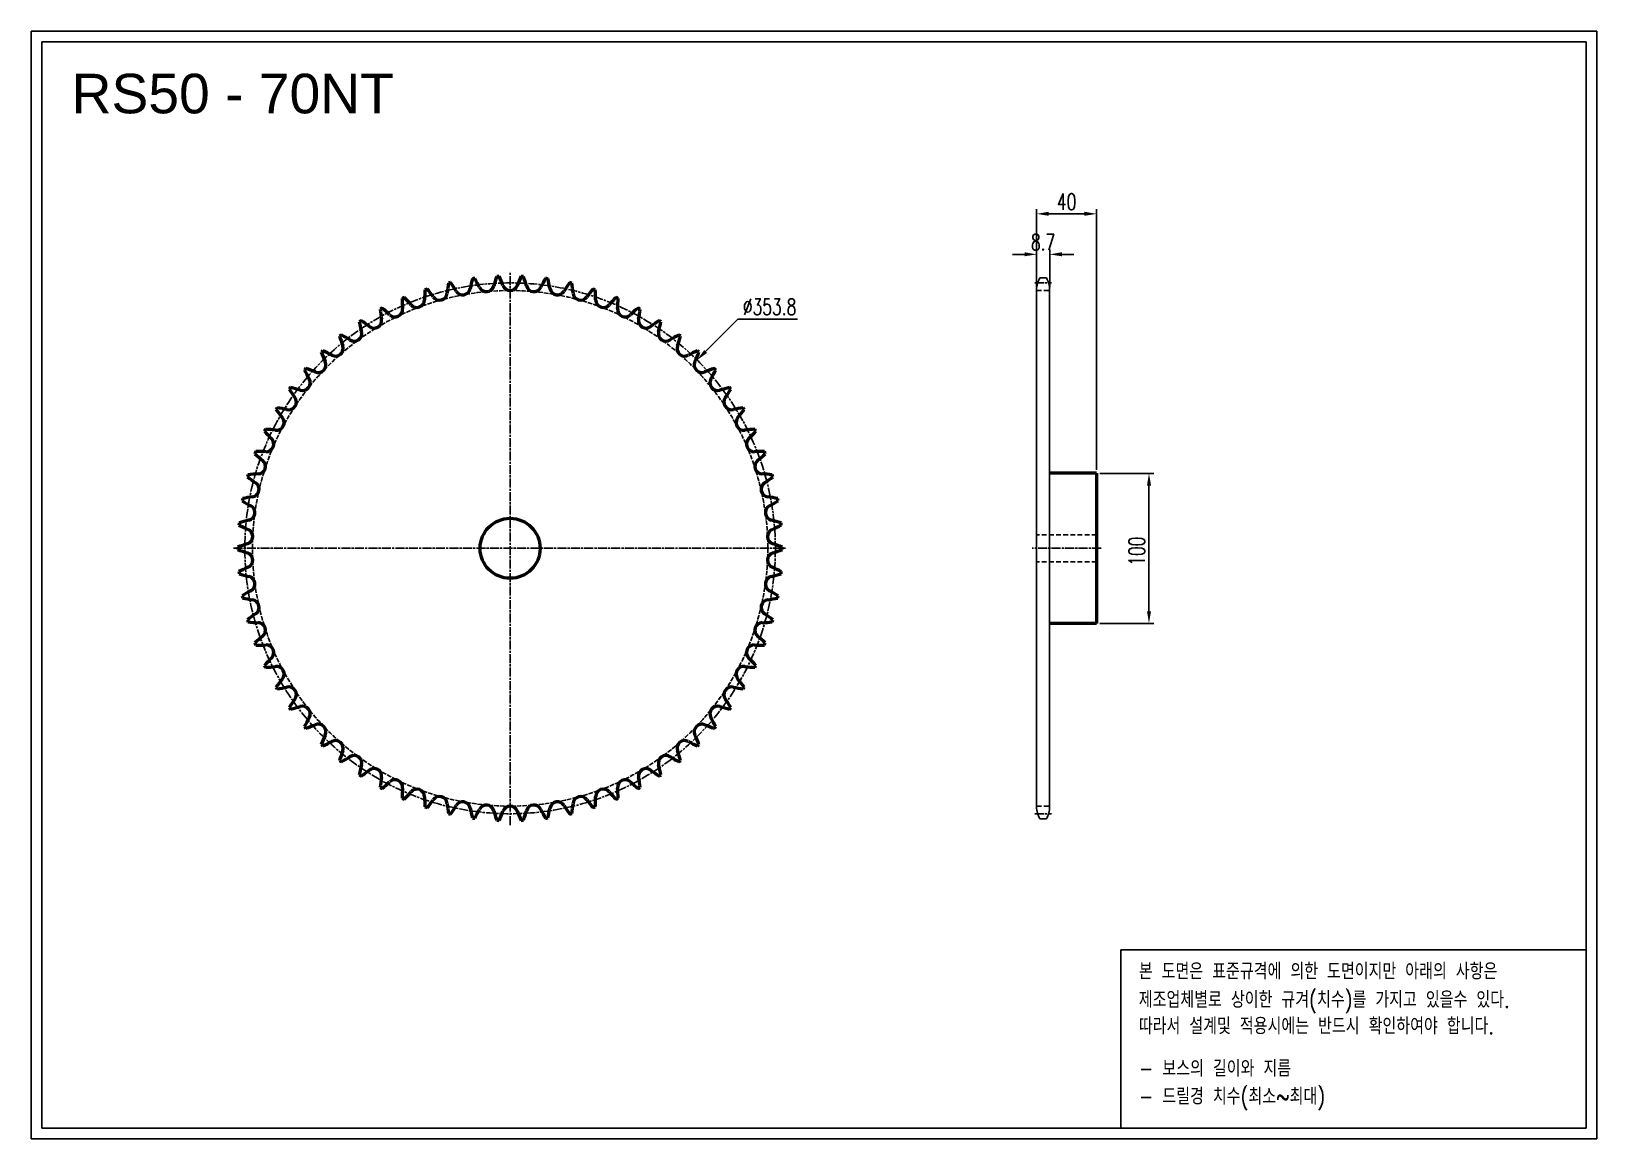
# Model space of a CAD drawing. Header units: millimetres. Extents: x 0 to 1044, y 3768 to 4507.
import ezdxf

# ---------------------------------------------------------------- set-up
doc = ezdxf.new("R2010")
doc.units = ezdxf.units.MM
for name, pattern in [('AM_ISO02W050', [7.5, 6, -1.5]), ('AM_ISO02W050x2', [3.75, 3, -0.75]), ('AM_ISO08W050', [18, 12, -1.5, 3, -1.5]), ('AM_ISO08W050x2', [9, 6, -0.75, 1.5, -0.75]), ('HIDDEN', [9.525, 6.35, -3.175])]:
    doc.linetypes.add(name, pattern=pattern)
for name, color, linetype, lineweight in [('20', 7, 'Continuous', 50), ('21', 6, 'AM_ISO02W050', 25), ('22', 30, 'AM_ISO08W050', 25), ('23', 40, 'AM_ISO08W050', 25), ('VIS', 7, 'Continuous', 50)]:
    doc.layers.add(name, color=color, linetype=linetype, lineweight=lineweight)
doc.layers.add('HL', color=2, linetype='HIDDEN')
doc.layers.add('S-DIM', color=7, linetype='Continuous')
doc.styles.add('HAN', font='ROMANS.shx', dxfattribs={"width": 0.7, "bigfont": 'whgtxt.shx'})
doc.styles.add('HSG', font='SIMPLEX.shx', dxfattribs={"width": 0.7, "bigfont": 'HSG.shx'})
doc.styles.get("Standard").update_dxf_attribs({"font": 'arial.ttf'})
doc.dimstyles.new('APP23', dxfattribs={"dimscale": 4.5, "dimtxt": 2.4, "dimasz": 1.8, "dimexe": 0.7, "dimexo": 0.5, "dimgap": 0.6, "dimtad": 1, "dimtoh": 1, "dimdec": 1, "dimrnd": 0.01, "dimzin": 9, "dimdsep": 46, "dimtxsty": 'HSG', "dimcen": 0, "dimclrd": 1, "dimclre": 1, "dimclrt": 256, "dimazin": 2, "dimtp": 1, "dimtm": 1, "dimtfac": 0.5, "dimtdec": 1, "dimtix": 1, "dimtofl": 0, "dimtmove": 0, "dimatfit": 3, "dimfxl": 0, "dimtvp": 1, "dimtolj": 2, "dimlwd": -1, "dimlwe": -1, "dimarcsym": 0})

# ---------------------------------------------------------------- blocks, each defined once
blk = doc.blocks.new('*D1')
at = {"layer": 'Defpoints', "color": 0, "transparency": 16777216}
for p in [(444, 4287.5), (194.6, 4036.5)]:
    blk.add_point(p, dxfattribs=at)
at = {"layer": 'S-DIM', "color": 1, "transparency": 16777216}
for p, q in [((471.2, 4314.9), (449.7, 4293.3)), ((511, 4314.9), (471.2, 4314.9))]:
    blk.add_line(p, q, dxfattribs=at)
blk.add_solid([(448.8, 4294.2), (450.7, 4292.3), (444, 4287.5)], dxfattribs=at)
at = {"layer": 'S-DIM', "transparency": 16777216, "insert": (492.4, 4323), "char_height": 10.8, "attachment_point": 5, "style": 'HSG'}
blk.add_mtext('\\A2;∅353.8', dxfattribs=at)
blk = doc.blocks.new('*D2')
at = {"layer": 'Defpoints', "color": 0, "transparency": 16777216}
for p in [(679.2, 4358), (670.5, 4333.9), (679.2, 4333.9)]:
    blk.add_point(p, dxfattribs=at)
at = {"layer": 'S-DIM', "color": 1, "transparency": 16777216}
for p, q in [((662.4, 4358), (654.3, 4358)), ((670.5, 4336.1), (670.5, 4361.2)), ((679.2, 4336.1), (679.2, 4361.2)), ((687.3, 4358), (695.4, 4358))]:
    blk.add_line(p, q, dxfattribs=at)
for points in [[(662.4, 4359.4), (662.4, 4356.7), (670.5, 4358)], [(687.3, 4359.4), (687.3, 4356.7), (679.2, 4358)]]:
    blk.add_solid(points, dxfattribs=at)
at = {"layer": 'S-DIM', "transparency": 16777216, "insert": (674.8, 4366.1), "char_height": 10.8, "attachment_point": 5, "style": 'HSG'}
blk.add_mtext('\\A2;8.7', dxfattribs=at)
blk = doc.blocks.new('*D3')
at = {"layer": 'Defpoints', "color": 0, "transparency": 16777216}
for p in [(710.5, 4385), (670.5, 4333.9), (710.5, 4212)]:
    blk.add_point(p, dxfattribs=at)
at = {"layer": 'S-DIM', "color": 1, "transparency": 16777216}
for p, q in [((670.5, 4336.1), (670.5, 4388.2)), ((678.6, 4385), (702.4, 4385)), ((710.5, 4214.3), (710.5, 4388.2))]:
    blk.add_line(p, q, dxfattribs=at)
for points in [[(678.6, 4386.4), (678.6, 4383.7), (670.5, 4385)], [(702.4, 4386.4), (702.4, 4383.7), (710.5, 4385)]]:
    blk.add_solid(points, dxfattribs=at)
at = {"layer": 'S-DIM', "transparency": 16777216, "insert": (690.5, 4393.1), "char_height": 10.8, "attachment_point": 5, "style": 'HSG'}
blk.add_mtext('\\A2;40', dxfattribs=at)
blk = doc.blocks.new('*D4')
at = {"layer": 'Defpoints', "color": 0, "transparency": 16777216}
for p in [(710.5, 4212), (710.5, 4112), (745.4, 4112)]:
    blk.add_point(p, dxfattribs=at)
at = {"layer": 'S-DIM', "color": 1, "transparency": 16777216}
for p, q in [((712.7, 4212), (748.6, 4212)), ((745.4, 4203.9), (745.4, 4120.1)), ((712.7, 4112), (748.6, 4112))]:
    blk.add_line(p, q, dxfattribs=at)
for points in [[(744.1, 4203.9), (746.8, 4203.9), (745.4, 4212)], [(744.1, 4120.1), (746.8, 4120.1), (745.4, 4112)]]:
    blk.add_solid(points, dxfattribs=at)
at = {"layer": 'S-DIM', "transparency": 16777216, "insert": (737.3, 4160.1), "char_height": 10.8, "attachment_point": 5, "rotation": 90, "style": 'HSG'}
blk.add_mtext('\\A2;100', dxfattribs=at)

msp = doc.modelspace()

# ---------------------------------------------------------------- linework, layer by layer
for p, q in [((670.47, 4162.03), (670.47, 4334.33)), ((677.04, 4342.26), (672.6, 4342.26)), ((679.17, 4162.03), (679.17, 4334.33)), ((670.47, 4162.03), (670.47, 3989.69)), ((679.17, 4162.03), (679.17, 3989.69)), ((677.04, 3981.75), (672.6, 3981.75))]:
    msp.add_line(p, q)
for points in [[(0, 4506.68), (1044.01, 4506.68), (1044.01, 3768.49), (0, 3768.49)], [(7.03, 4499.65), (1036.98, 4499.65), (1036.98, 3775.52), (7.03, 3775.52)]]:
    msp.add_lwpolyline(points, close=True)
at = {"color": 6}
msp.add_lwpolyline([(726.64, 3894.42), (1036.98, 3894.42), (1036.98, 3775.52), (726.64, 3775.52)], close=True, dxfattribs=at)
for centre, start, end in [((686.34, 4334.33), 150, 180), ((663.3, 4334.33), 0, 30), ((686.34, 3989.69), 180, 210), ((663.3, 3989.69), 330, 0)]:
    msp.add_arc(centre, 15.87, start, end)
at = {"layer": '20'}
msp.add_circle((319.33, 4162.03), 20, dxfattribs=at)
for centre, radius, start, end in [((393, 4313.46), 87.78, 160.11431, 164.5), ((319.33, 4162.03), 181.5, 92.33928, 92.80358), ((232.39, 4306.25), 87.78, 20.64286, 25.02854), ((406.28, 4306.25), 87.78, 154.97146, 159.35714), ((319.33, 4162.03), 181.5, 87.19642, 87.66072), ((245.66, 4313.46), 87.78, 15.5, 19.88569), ((350.06, 4327.6), 87.78, 175.54288, 179.92857), ((319.33, 4162.03), 181.5, 107.76785, 108.23215), ((197.15, 4277.92), 87.78, 36.07143, 40.45712), ((364.78, 4324.18), 87.78, 170.40003, 174.78571), ((319.33, 4162.03), 181.5, 102.62499, 103.08929), ((208.03, 4288.41), 87.78, 30.92857, 35.31426), ((287.73, 4336.16), 5.13, 210.92857, 349.64286), ((379.13, 4319.46), 87.78, 165.25717, 169.64286), ((319.33, 4162.03), 181.5, 97.48213, 97.94644), ((219.81, 4297.87), 87.78, 25.78571, 30.1714), ((303.47, 4338.29), 5.13, 205.78571, 344.5), ((319.33, 4339), 5.13, 200.64286, 339.35714), ((335.2, 4338.29), 5.13, 195.5, 334.21429), ((418.86, 4297.87), 87.78, 149.8286, 154.21429), ((319.33, 4162.03), 181.5, 82.05356, 82.51787), ((259.53, 4319.46), 87.78, 10.35714, 14.74283), ((350.93, 4336.16), 5.13, 190.35714, 329.07143), ((430.63, 4288.41), 87.78, 144.68574, 149.07143), ((319.33, 4162.03), 181.5, 76.91071, 77.37501), ((273.89, 4324.18), 87.78, 5.21429, 9.59997), ((441.51, 4277.92), 87.78, 139.54288, 143.92857), ((319.33, 4162.03), 181.5, 71.76785, 72.23215), ((288.6, 4327.6), 87.78, 0.07143, 4.45712), ((319.33, 4162.03), 181.5, 112.91071, 113.37501), ((335.1, 4329.69), 87.78, 180.68574, 185.07143), ((187.26, 4266.5), 87.78, 41.21429, 45.59997), ((257.15, 4327.72), 5.13, 221.21429, 359.92857), ((272.25, 4332.63), 5.13, 216.07143, 354.78571), ((366.41, 4332.63), 5.13, 185.21429, 323.92857), ((381.52, 4327.72), 5.13, 180.07143, 318.78571), ((451.41, 4266.5), 87.78, 134.40003, 138.78571), ((319.33, 4162.03), 181.5, 66.62499, 67.08929), ((303.57, 4329.69), 87.78, 354.92857, 359.31426), ((319.33, 4162.03), 181.5, 123.19642, 123.66072), ((304.91, 4329.81), 87.78, 190.97146, 195.35714), ((170.72, 4241.24), 87.78, 51.5, 55.88569), ((228.56, 4313.95), 5.13, 231.5, 10.21429), ((319.33, 4162.03), 181.5, 118.05356, 118.51787), ((320.01, 4330.43), 87.78, 185.8286, 190.21429), ((178.42, 4254.24), 87.78, 46.35714, 50.74283), ((242.55, 4321.48), 5.13, 226.35714, 5.07143), ((396.12, 4321.48), 5.13, 174.92857, 313.64286), ((460.24, 4254.24), 87.78, 129.25717, 133.64286), ((319.33, 4162.03), 181.5, 61.48213, 61.94644), ((410.1, 4313.95), 5.13, 169.78571, 308.5), ((318.66, 4330.43), 87.78, 349.78571, 354.1714), ((467.94, 4241.24), 87.78, 124.11431, 128.5), ((333.76, 4329.81), 87.78, 344.64286, 349.02854), ((319.33, 4162.03), 181.5, 56.33928, 56.80358), ((319.33, 4162.03), 181.5, 128.33928, 128.80358), ((289.93, 4327.84), 87.78, 196.11431, 200.5), ((164.22, 4227.6), 87.78, 56.64286, 61.02854), ((215.31, 4305.21), 5.13, 236.64286, 15.35714), ((423.35, 4305.21), 5.13, 164.64286, 303.35714), ((474.44, 4227.6), 87.78, 118.97146, 123.35714), ((348.74, 4327.84), 87.78, 339.5, 343.88569), ((319.33, 4162.03), 181.5, 51.19642, 51.66072), ((319.33, 4162.03), 181.5, 133.48213, 133.94644), ((275.18, 4324.54), 87.78, 201.25717, 205.64286), ((158.97, 4213.43), 87.78, 61.78571, 66.1714), ((202.9, 4295.3), 5.13, 241.78571, 20.5), ((435.77, 4295.3), 5.13, 159.5, 298.21429), ((479.7, 4213.43), 87.78, 113.8286, 118.21429), ((363.48, 4324.54), 87.78, 334.35714, 338.74283), ((319.33, 4162.03), 181.5, 46.05356, 46.51787), ((319.33, 4162.03), 181.5, 138.62499, 139.08929), ((260.79, 4319.93), 87.78, 206.40003, 210.78571), ((155.01, 4198.85), 87.78, 66.92857, 71.31426), ((191.42, 4284.33), 5.13, 246.92857, 25.64286), ((447.25, 4284.33), 5.13, 154.35714, 293.07143), ((483.66, 4198.85), 87.78, 108.68574, 113.07143), ((377.87, 4319.93), 87.78, 329.21429, 333.59997), ((319.33, 4162.03), 181.5, 40.91071, 41.37501), ((180.97, 4272.37), 5.13, 252.07143, 30.78571), ((457.69, 4272.37), 5.13, 149.21429, 287.92857), ((171.64, 4259.53), 5.13, 257.21429, 35.92857), ((319.33, 4162.03), 181.5, 143.76785, 144.23215), ((246.87, 4314.05), 87.78, 211.54288, 215.92857), ((152.37, 4183.97), 87.78, 72.07143, 76.45712), ((486.3, 4183.97), 87.78, 103.54288, 107.92857), ((467.03, 4259.53), 5.13, 144.07143, 282.78571), ((391.79, 4314.05), 87.78, 324.07143, 328.45712), ((319.33, 4162.03), 181.5, 35.76785, 36.23215), ((163.49, 4245.89), 5.13, 262.35714, 41.07143), ((319.33, 4162.03), 181.5, 148.91071, 149.37501), ((233.54, 4306.94), 87.78, 216.68574, 221.07143), ((151.08, 4168.92), 87.78, 77.21429, 81.59997), ((487.59, 4168.92), 87.78, 98.40003, 102.78571), ((475.17, 4245.89), 5.13, 138.92857, 277.64286), ((405.13, 4306.94), 87.78, 318.92857, 323.31426), ((319.33, 4162.03), 181.5, 30.62499, 31.08929), ((319.33, 4162.03), 181.5, 154.05356, 154.51787), ((220.9, 4298.66), 87.78, 221.8286, 226.21429), ((151.14, 4153.81), 87.78, 82.35714, 86.74283), ((487.53, 4153.81), 87.78, 93.25717, 97.64286), ((417.77, 4298.66), 87.78, 313.78571, 318.1714), ((319.33, 4162.03), 181.5, 25.48213, 25.94644), ((156.6, 4231.59), 5.13, 267.5, 46.21429), ((482.06, 4231.59), 5.13, 133.78571, 272.5), ((319.33, 4162.03), 181.5, 159.19642, 159.66072), ((209.04, 4289.29), 87.78, 226.97146, 231.35714), ((152.55, 4138.76), 87.78, 87.5, 91.88569), ((151.02, 4216.72), 5.13, 272.64286, 51.35714), ((486.12, 4138.76), 87.78, 88.11431, 92.5), ((487.64, 4216.72), 5.13, 128.64286, 267.35714), ((429.62, 4289.29), 87.78, 308.64286, 313.02854), ((319.33, 4162.03), 181.5, 20.33928, 20.80358), ((319.33, 4162.03), 181.5, 164.33928, 164.80358), ((198.08, 4278.89), 87.78, 232.11431, 236.5), ((155.31, 4123.91), 87.78, 92.64286, 97.02854), ((483.36, 4123.91), 87.78, 82.97146, 87.35714), ((440.59, 4278.89), 87.78, 303.5, 307.88569), ((319.33, 4162.03), 181.5, 15.19642, 15.66072), ((146.8, 4201.41), 5.13, 277.78571, 56.5), ((491.87, 4201.41), 5.13, 123.5, 262.21429), ((319.33, 4162.03), 181.5, 169.48213, 169.94644), ((188.09, 4267.55), 87.78, 237.25717, 241.64286), ((159.39, 4109.36), 87.78, 97.78571, 102.1714), ((143.96, 4185.79), 5.13, 282.92857, 61.64286), ((494.7, 4185.79), 5.13, 118.35714, 257.07143), ((479.28, 4109.36), 87.78, 77.8286, 82.21429), ((450.57, 4267.55), 87.78, 298.35714, 302.74283), ((319.33, 4162.03), 181.5, 10.05356, 10.51787), ((319.33, 4162.03), 181.5, 174.62499, 175.08929), ((179.16, 4255.36), 87.78, 242.40003, 246.78571), ((164.75, 4095.23), 87.78, 102.92857, 107.31426), ((473.91, 4095.23), 87.78, 72.68574, 77.07143), ((459.5, 4255.36), 87.78, 293.21429, 297.59997), ((319.33, 4162.03), 181.5, 4.91071, 5.37501), ((142.54, 4169.97), 5.13, 288.07143, 66.78571), ((496.13, 4169.97), 5.13, 113.21429, 251.92857), ((171.36, 4081.64), 87.78, 108.07143, 112.45712), ((319.33, 4162.03), 181.5, 179.76785, 180.23215), ((171.36, 4242.42), 87.78, 247.54288, 251.92857), ((142.54, 4154.09), 5.13, 293.21429, 71.92857), ((496.13, 4154.09), 5.13, 108.07143, 246.78571), ((467.3, 4081.64), 87.78, 67.54288, 71.92857), ((467.3, 4242.42), 87.78, 288.07143, 292.45712), ((319.33, 4162.03), 181.5, 359.76785, 0.23215), ((179.16, 4068.7), 87.78, 113.21429, 117.59997), ((319.33, 4162.03), 181.5, 184.91071, 185.37501), ((164.75, 4228.84), 87.78, 252.68574, 257.07143), ((473.91, 4228.84), 87.78, 282.92857, 287.31426), ((459.5, 4068.7), 87.78, 62.40003, 66.78571), ((319.33, 4162.03), 181.5, 354.62499, 355.08929), ((143.96, 4138.28), 5.13, 298.35714, 77.07143), ((494.7, 4138.28), 5.13, 102.92857, 241.64286), ((188.09, 4056.51), 87.78, 118.35714, 122.74283), ((319.33, 4162.03), 181.5, 190.05356, 190.51787), ((159.39, 4214.71), 87.78, 257.8286, 262.21429), ((146.8, 4122.65), 5.13, 303.5, 82.21429), ((491.87, 4122.65), 5.13, 97.78571, 236.5), ((479.28, 4214.71), 87.78, 277.78571, 282.1714), ((450.57, 4056.51), 87.78, 57.25717, 61.64286), ((319.33, 4162.03), 181.5, 349.48213, 349.94644), ((198.08, 4045.17), 87.78, 123.5, 127.88569), ((319.33, 4162.03), 181.5, 195.19642, 195.66072), ((440.59, 4045.17), 87.78, 52.11431, 56.5), ((319.33, 4162.03), 181.5, 344.33928, 344.80358), ((155.31, 4200.16), 87.78, 262.97146, 267.35714), ((209.04, 4034.78), 87.78, 128.64286, 133.02854), ((151.02, 4107.35), 5.13, 308.64286, 87.35714), ((487.64, 4107.35), 5.13, 92.64286, 231.35714), ((429.62, 4034.78), 87.78, 46.97146, 51.35714), ((483.36, 4200.16), 87.78, 272.64286, 277.02854), ((319.33, 4162.03), 181.5, 200.33928, 200.80358), ((152.55, 4185.3), 87.78, 268.11431, 272.5), ((156.6, 4092.48), 5.13, 313.78571, 92.5), ((482.06, 4092.48), 5.13, 87.5, 226.21429), ((486.12, 4185.3), 87.78, 267.5, 271.88569), ((319.33, 4162.03), 181.5, 339.19642, 339.66072), ((220.9, 4025.4), 87.78, 133.78571, 138.1714), ((319.33, 4162.03), 181.5, 205.48213, 205.94644), ((151.14, 4170.26), 87.78, 273.25717, 277.64286), ((163.49, 4078.17), 5.13, 318.92857, 97.64286), ((475.17, 4078.17), 5.13, 82.35714, 221.07143), ((487.53, 4170.26), 87.78, 262.35714, 266.74283), ((417.77, 4025.4), 87.78, 41.8286, 46.21429), ((319.33, 4162.03), 181.5, 334.05356, 334.51787), ((233.54, 4017.13), 87.78, 138.92857, 143.31426), ((405.13, 4017.13), 87.78, 36.68574, 41.07143), ((319.33, 4162.03), 181.5, 210.62499, 211.08929), ((151.08, 4155.15), 87.78, 278.40003, 282.78571), ((171.64, 4064.54), 5.13, 324.07143, 102.78571), ((246.87, 4010.02), 87.78, 144.07143, 148.45712), ((467.03, 4064.54), 5.13, 77.21429, 215.92857), ((391.79, 4010.02), 87.78, 31.54288, 35.92857), ((487.59, 4155.15), 87.78, 257.21429, 261.59997), ((319.33, 4162.03), 181.5, 328.91071, 329.37501), ((319.33, 4162.03), 181.5, 215.76785, 216.23215), ((152.37, 4140.09), 87.78, 283.54288, 287.92857), ((180.97, 4051.69), 5.13, 329.21429, 107.92857), ((457.69, 4051.69), 5.13, 72.07143, 210.78571), ((486.3, 4140.09), 87.78, 252.07143, 256.45712), ((319.33, 4162.03), 181.5, 323.76785, 324.23215), ((260.79, 4004.14), 87.78, 149.21429, 153.59997), ((319.33, 4162.03), 181.5, 220.91071, 221.37501), ((155.01, 4125.22), 87.78, 288.68574, 293.07143), ((191.42, 4039.73), 5.13, 334.35714, 113.07143), ((447.25, 4039.73), 5.13, 66.92857, 205.64286), ((483.66, 4125.22), 87.78, 246.92857, 251.31426), ((377.87, 4004.14), 87.78, 26.40003, 30.78571), ((319.33, 4162.03), 181.5, 318.62499, 319.08929), ((275.18, 3999.53), 87.78, 154.35714, 158.74283), ((319.33, 4162.03), 181.5, 226.05356, 226.51787), ((158.97, 4110.63), 87.78, 293.8286, 298.21429), ((202.9, 4028.76), 5.13, 339.5, 118.21429), ((435.77, 4028.76), 5.13, 61.78571, 200.5), ((479.7, 4110.63), 87.78, 241.78571, 246.1714), ((363.48, 3999.53), 87.78, 21.25717, 25.64286), ((319.33, 4162.03), 181.5, 313.48213, 313.94644), ((289.93, 3996.22), 87.78, 159.5, 163.88569), ((319.33, 4162.03), 181.5, 231.19642, 231.66072), ((164.22, 4096.47), 87.78, 298.97146, 303.35714), ((215.31, 4018.86), 5.13, 344.64286, 123.35714), ((423.35, 4018.86), 5.13, 56.64286, 195.35714), ((474.44, 4096.47), 87.78, 236.64286, 241.02854), ((348.74, 3996.22), 87.78, 16.11431, 20.5), ((319.33, 4162.03), 181.5, 308.33928, 308.80358), ((304.91, 3994.25), 87.78, 164.64286, 169.02854), ((319.33, 4162.03), 181.5, 236.33928, 236.80358), ((170.72, 4082.83), 87.78, 304.11431, 308.5), ((228.56, 4010.11), 5.13, 349.78571, 128.5), ((320.01, 3993.64), 87.78, 169.78571, 174.1714), ((410.1, 4010.11), 5.13, 51.5, 190.21429), ((318.66, 3993.64), 87.78, 5.8286, 10.21429), ((467.94, 4082.83), 87.78, 231.5, 235.88569), ((333.76, 3994.25), 87.78, 10.97146, 15.35714), ((319.33, 4162.03), 181.5, 303.19642, 303.66072), ((319.33, 4162.03), 181.5, 241.48213, 241.94644), ((178.42, 4069.82), 87.78, 309.25717, 313.64286), ((242.55, 4002.59), 5.13, 354.92857, 133.64286), ((335.1, 3994.37), 87.78, 174.92857, 179.31426), ((187.26, 4057.56), 87.78, 314.40003, 318.78571), ((257.15, 3996.35), 5.13, 0.07143, 138.78571), ((381.52, 3996.35), 5.13, 41.21429, 179.92857), ((451.41, 4057.56), 87.78, 221.21429, 225.59997), ((396.12, 4002.59), 5.13, 46.35714, 185.07143), ((303.57, 3994.37), 87.78, 0.68574, 5.07143), ((460.24, 4069.82), 87.78, 226.35714, 230.74283), ((319.33, 4162.03), 181.5, 298.05356, 298.51787), ((319.33, 4162.03), 181.5, 246.62499, 247.08929), ((350.06, 3996.46), 87.78, 180.07143, 184.45712), ((319.33, 4162.03), 181.5, 251.76785, 252.23215), ((197.15, 4046.15), 87.78, 319.54288, 323.92857), ((272.25, 3991.44), 5.13, 5.21429, 143.92857), ((364.78, 3999.88), 87.78, 185.21429, 189.59997), ((208.03, 4035.66), 87.78, 324.68574, 329.07143), ((287.73, 3987.91), 5.13, 10.35714, 149.07143), ((379.13, 4004.61), 87.78, 190.35714, 194.74283), ((303.47, 3985.77), 5.13, 15.5, 154.21429), ((319.33, 3985.06), 5.13, 20.64286, 159.35714), ((335.2, 3985.77), 5.13, 25.78571, 164.5), ((259.53, 4004.61), 87.78, 345.25717, 349.64286), ((350.93, 3987.91), 5.13, 30.92857, 169.64286), ((430.63, 4035.66), 87.78, 210.92857, 215.31426), ((273.89, 3999.88), 87.78, 350.40003, 354.78571), ((366.41, 3991.44), 5.13, 36.07143, 174.78571), ((441.51, 4046.15), 87.78, 216.07143, 220.45712), ((319.33, 4162.03), 181.5, 287.76785, 288.23215), ((288.6, 3996.46), 87.78, 355.54288, 359.92857), ((319.33, 4162.03), 181.5, 292.91071, 293.37501), ((319.33, 4162.03), 181.5, 256.91071, 257.37501), ((319.33, 4162.03), 181.5, 262.05356, 262.51787), ((219.81, 4026.19), 87.78, 329.8286, 334.21429), ((393, 4010.6), 87.78, 195.5, 199.88569), ((319.33, 4162.03), 181.5, 267.19642, 267.66072), ((232.39, 4017.82), 87.78, 334.97146, 339.35714), ((406.28, 4017.82), 87.78, 200.64286, 205.02854), ((319.33, 4162.03), 181.5, 272.33928, 272.80358), ((245.66, 4010.6), 87.78, 340.11431, 344.5), ((418.86, 4026.19), 87.78, 205.78571, 210.1714), ((319.33, 4162.03), 181.5, 277.48213, 277.94644), ((319.33, 4162.03), 181.5, 282.62499, 283.08929)]:
    msp.add_arc(centre, radius, start, end, dxfattribs=at)
at = {"layer": '21', "linetype": 'AM_ISO02W050x2'}
msp.add_circle((319.33, 4162.03), 171.84, dxfattribs=at)
at = {"layer": '22', "linetype": 'AM_ISO08W050x2'}
for p, q in [((669.29, 4338.95), (680.35, 4338.95)), ((713.5, 4162.03), (667.44, 4162.03)), ((669.29, 3985.06), (680.35, 3985.06))]:
    msp.add_line(p, q, dxfattribs=at)
msp.add_circle((319.33, 4162.03), 176.92, dxfattribs=at)
at = {"layer": '23', "linetype": 'AM_ISO08W050x2'}
for p, q in [((319.33, 3977.53), (319.33, 4346.54)), ((134.83, 4162.03), (503.84, 4162.03))]:
    msp.add_line(p, q, dxfattribs=at)
at = {"layer": 'HL', "ltscale": 0.5}
for p, q in [((670.47, 4333.87), (679.17, 4333.87)), ((710.47, 4171.03), (670.47, 4171.03)), ((710.47, 4153.03), (670.47, 4153.03)), ((670.47, 3990.15), (679.17, 3990.15))]:
    msp.add_line(p, q, dxfattribs=at)
at = {"layer": 'VIS'}
for p, q in [((710.47, 4212.03), (679.17, 4212.03)), ((710.47, 4212.03), (710.47, 4112.03)), ((710.47, 4112.03), (679.17, 4112.03))]:
    msp.add_line(p, q, dxfattribs=at)

# ---------------------------------------------------------------- texts
msp.add_text('RS50 - 70NT', height=26.364).set_placement((26.89, 4452.02))
at = {"color": 6, "style": 'HAN', "width": 0.8}
for s, p in [('본 도면은 표준규격에 의한 도면이지만 아래의 사항은', (738.64, 3874.6)), ('제조업체별로 상이한 규겨(치수)를 가지고 있을수 있다.', (738.64, 3855.69)), ('따라서 설계및 적용시에는 반드시 확인하여야 합니다.', (738.64, 3838.12)), ('- 보스의 길이와 지름', (738.64, 3809.83)), ('- 드릴경 치수(최소~최대)', (738.64, 3791.24))]:
    msp.add_text(s, height=10.912, dxfattribs=at).set_placement(p)

# ---------------------------------------------------------------- dimensions: what is measured, and where the dimension line sits
at = {"layer": 'S-DIM'}
dim = msp.add_linear_dim(base=(710.47, 4385.02), p1=(670.47, 4333.87), p2=(710.47, 4212.03), dimstyle='APP23', dxfattribs=at)
dim.commit()
dim.dimension.update_dxf_attribs({"geometry": '*D3', "text_midpoint": (690.47, 4393.12)})
dim = msp.add_linear_dim(base=(679.17, 4358.02), p1=(670.47, 4333.87), p2=(679.17, 4333.87), dimstyle='APP23', dxfattribs=at)
dim.commit()
dim.dimension.update_dxf_attribs({"geometry": '*D2', "text_midpoint": (674.82, 4358.02), "dimtype": 128})
at = {"layer": 'S-DIM', "color": 3}
dim = msp.add_diameter_dim_2p(p1=(194.64, 4036.52), p2=(444.02, 4287.54), dimstyle='APP23', dxfattribs=at)
dim.commit()
dim.dimension.update_dxf_attribs({"geometry": '*D1', "text_midpoint": (492.44, 4314.9), "dimtype": 131})
at = {"layer": 'S-DIM'}
dim = msp.add_linear_dim(base=(745.43, 4112.03), p1=(710.47, 4212.03), p2=(710.47, 4112.03), angle=90, dimstyle='APP23', dxfattribs=at)
dim.commit()
dim.dimension.update_dxf_attribs({"geometry": '*D4', "text_midpoint": (745.43, 4160.08), "dimtype": 128})

doc.saveas('drawing.dxf')
